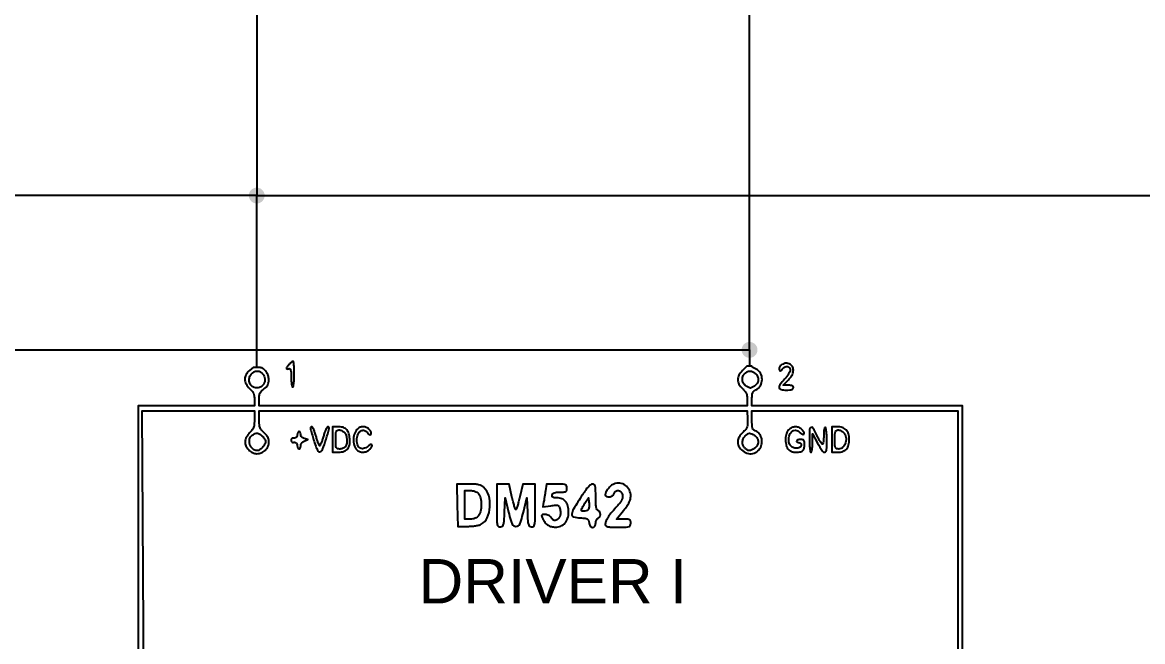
# Model space of a CAD drawing. Header units: millimetres. Extents: x 42961 to 43381, y 28224 to 28521.
# Drawn here: x 43285.1 to 43348.2, y 28359.6 to 28394.5 of the extents above; entities that cross this region are included whole.
import ezdxf

# ---------------------------------------------------------------- set-up
doc = ezdxf.new("R2010")
doc.units = ezdxf.units.MM
doc.layers.add('PDF_Rellenos sólidos', color=1, linetype='Continuous')
doc.styles.get("Standard").update_dxf_attribs({"font": 'arial.ttf'})

msp = doc.modelspace()

# ---------------------------------------------------------------- hatches: boundary and pattern name
at = {"layer": 'PDF_Rellenos sólidos', "true_color": 0x800000, "transparency": 33554559}
msp.add_hatch(color=16, dxfattribs=at).paths.add_polyline_path([(43298.714, 28384.77, 0.414668), (43298.268, 28385.216), (43298.268, 28385.216, 0.414668), (43297.821, 28384.77), (43297.821, 28384.77, 0.414668), (43298.268, 28384.324), (43298.268, 28384.324, 0.414668)])
at = {"layer": 'PDF_Rellenos sólidos', "transparency": 33554559}
msp.add_hatch(color=0, dxfattribs=at).paths.add_polyline_path([(43326.47, 28376.078, 0.414668), (43326.024, 28376.525), (43326.024, 28376.525, 0.414668), (43325.577, 28376.078), (43325.577, 28376.078, 0.414668), (43326.024, 28375.632), (43326.024, 28375.632, 0.414668)])

# ---------------------------------------------------------------- linework, layer by layer
at = {"color": 1}
for p, q in [((43298.268, 28403.344), (43298.268, 28384.77)), ((43298.268, 28384.77), (43039.802, 28384.77)), ((43298.268, 28375.1), (43298.268, 28384.77)), ((43298.268, 28384.77), (43357.4, 28384.77))]:
    msp.add_line(p, q, dxfattribs=at)
for p, q in [((43326.024, 28376.078), (43326.024, 28397.215)), ((43067.696, 28376.078), (43326.024, 28376.078)), ((43326.024, 28376.078), (43326.024, 28375.173)), ((43298.077, 28375.1), (43298.458, 28375.1)), ((43325.886, 28375.173), (43326.161, 28375.173))]:
    msp.add_line(p, q)
for points in [[(43298.077, 28375.1), (43297.869, 28374.925, 0.084536), (43297.666, 28374.686, 0.134286), (43297.596, 28374.428, 0.129644), (43297.666, 28374.164, 0.07608), (43297.869, 28373.906, -0.033131), (43298.004, 28373.762, -0.069335), (43298.084, 28373.631, -0.069397), (43298.125, 28373.483, -0.033242), (43298.139, 28373.286), (43298.139, 28372.918), (43294.86, 28372.918), (43291.582, 28372.918), (43291.583, 28347.157)], [(43325.886, 28375.173), (43325.621, 28374.908, 0.066978), (43325.423, 28374.648, 0.1302), (43325.357, 28374.398, 0.133545), (43325.423, 28374.153, 0.072225), (43325.621, 28373.906, -0.033131), (43325.756, 28373.762, -0.069335), (43325.836, 28373.631, -0.069397), (43325.877, 28373.483, -0.033242), (43325.89, 28373.286), (43325.89, 28372.918), (43312.149, 28372.918), (43298.408, 28372.918), (43298.408, 28373.305, -0.026538), (43298.419, 28373.519, -0.081312), (43298.458, 28373.658, -0.089495), (43298.536, 28373.77, -0.036633), (43298.677, 28373.892, 0.036256), (43298.81, 28374.006, 0.07611), (43298.891, 28374.115, 0.079301), (43298.933, 28374.24, 0.042226), (43298.947, 28374.403, 0.08336), (43298.909, 28374.628, 0.064383), (43298.798, 28374.851, 0.069973), (43298.649, 28375.018, 0.177198), (43298.498, 28375.074, -0.302029), (43298.458, 28375.1, -0.00127)], [(43338.015, 28351.543), (43338.015, 28362.231), (43338.015, 28372.918), (43332.087, 28372.918), (43326.16, 28372.918), (43326.16, 28373.324, -0.019123), (43326.168, 28373.547, -0.083568), (43326.2, 28373.675, -0.121394), (43326.265, 28373.76, -0.062602), (43326.38, 28373.831, 0.155866), (43326.634, 28374.062, 0.130361), (43326.73, 28374.415, 0.131106), (43326.639, 28374.768, 0.158323), (43326.387, 28374.999), (43326.162, 28375.102), (43326.161, 28375.173)], [(43291.911, 28354.834, 0.000386), (43291.886, 28360.457), (43291.825, 28372.649), (43294.982, 28372.649), (43298.139, 28372.649), (43298.139, 28372.162, -0.01903), (43298.128, 28371.886, -0.066609), (43298.091, 28371.713, -0.078121), (43298.014, 28371.57, -0.03286), (43297.869, 28371.405, 0.066673), (43297.68, 28371.158, 0.117579), (43297.608, 28370.913, 0.126256), (43297.657, 28370.674, 0.083687), (43297.82, 28370.444, 0.084831), (43298.038, 28370.29, 0.105261), (43298.279, 28370.232, 0.106723), (43298.52, 28370.277, 0.089309), (43298.739, 28370.419, 0.10196), (43298.904, 28370.653, 0.118413), (43298.951, 28370.921, 0.113931), (43298.872, 28371.189, 0.089296), (43298.677, 28371.423, -0.036438), (43298.529, 28371.567, -0.092878), (43298.453, 28371.695, -0.072606), (43298.417, 28371.86, -0.01631), (43298.408, 28372.149), (43298.408, 28372.649), (43312.144, 28372.649), (43325.881, 28372.649), (43325.908, 28372.177, -0.018282), (43325.914, 28371.897, -0.080787), (43325.885, 28371.736, -0.090436), (43325.808, 28371.6, -0.026158), (43325.643, 28371.424, 0.063299), (43325.439, 28371.17, 0.120019), (43325.359, 28370.921, 0.131486), (43325.405, 28370.679, 0.084004), (43325.572, 28370.444, 0.113078), (43325.874, 28370.255, 0.136451), (43326.207, 28370.234, 0.139087), (43326.499, 28370.387, 0.11934), (43326.687, 28370.679, 0.095971), (43326.724, 28370.933, 0.085609), (43326.666, 28371.193, 0.090771), (43326.53, 28371.406, 0.128827), (43326.34, 28371.526, -0.112701), (43326.247, 28371.581, -0.130118), (43326.192, 28371.669, -0.063565), (43326.166, 28371.821, -0.010769), (43326.16, 28372.116), (43326.16, 28372.649), (43331.952, 28372.649), (43337.745, 28372.649), (43337.745, 28361.871), (43337.745, 28351.094)]]:
    msp.add_lwpolyline(points, format="xyb")
for points in [[(43300.092, 28375.263, 0.029178), (43299.976, 28375.131, 0.143717), (43299.94, 28375.04, 0.427221), (43299.975, 28375.001, 0.103625), (43300.069, 28375.016, -0.228754), (43300.135, 28375.011, -0.193975), (43300.178, 28374.955, -0.05944), (43300.199, 28374.818, -0.008451), (43300.204, 28374.532, 0.015524), (43300.211, 28374.325, 0.025983), (43300.23, 28374.152, 0.024203), (43300.259, 28374.023, 0.339177), (43300.294, 28373.996, 0.358912), (43300.331, 28374.027, 0.01702), (43300.359, 28374.198, 0.020476), (43300.378, 28374.427, 0.010616), (43300.384, 28374.714, 0.008797), (43300.379, 28374.99, 0.014747), (43300.364, 28375.22, 0.008472), (43300.343, 28375.406, 0.399939), (43300.316, 28375.428, 0.117913), (43300.281, 28375.416, 0.021086), (43300.223, 28375.377, 0.021743), (43300.157, 28375.324, 0.018123)], [(43327.844, 28375.246, 0.055942), (43327.783, 28375.201, 0.050884), (43327.733, 28375.143, 0.054217), (43327.698, 28375.081, 0.100292), (43327.686, 28375.024, 0.083831), (43327.702, 28374.93, 0.342828), (43327.748, 28374.9, 0.18138), (43327.818, 28374.933, 0.034233), (43327.911, 28375.043, -0.147038), (43328.024, 28375.129, -0.158345), (43328.162, 28375.135, -0.165931), (43328.272, 28375.059, -0.161471), (43328.315, 28374.93, -0.118689), (43328.296, 28374.851, -0.022847), (43328.223, 28374.723, -0.023163), (43328.121, 28374.577, -0.019542), (43328.001, 28374.433, 0.021853), (43327.737, 28374.115, 0.200601), (43327.694, 28373.944, 0.320917), (43327.79, 28373.844, 0.046052), (43328.091, 28373.816, 0.016668), (43328.286, 28373.823, 0.063857), (43328.405, 28373.846, 0.12648), (43328.47, 28373.888, 0.188641), (43328.495, 28373.951, 0.156845), (43328.476, 28374.01, 0.128116), (43328.424, 28374.053, 0.079908), (43328.336, 28374.078, 0.02997), (43328.208, 28374.086), (43327.921, 28374.086), (43328.208, 28374.382, 0.059425), (43328.402, 28374.637, 0.100981), (43328.489, 28374.89, 0.138599), (43328.458, 28375.103, 0.16608), (43328.321, 28375.25, 0.02898), (43328.179, 28375.316, 0.096286), (43328.078, 28375.335, 0.098711), (43327.979, 28375.314, 0.031359)], [(43298.643, 28374.666, -0.156503), (43298.726, 28374.365, -0.171828), (43298.614, 28374.086, -0.175681), (43298.353, 28373.943, -0.162654), (43298.052, 28373.994, -0.150278), (43297.904, 28374.143, -0.113261), (43297.845, 28374.368, -0.108608), (43297.889, 28374.603, -0.128982), (43298.027, 28374.782, -0.083369), (43298.195, 28374.872, -0.128181), (43298.359, 28374.883, -0.124957), (43298.511, 28374.813, -0.077016)], [(43326.355, 28374.745, -0.105264), (43326.479, 28374.573, -0.125679), (43326.512, 28374.375, -0.12476), (43326.447, 28374.185, -0.102837), (43326.294, 28374.033, -0.024542), (43326.157, 28373.952, -0.121059), (43326.07, 28373.93, -0.121059), (43325.983, 28373.952, -0.024542), (43325.845, 28374.033, -0.10464), (43325.696, 28374.183, -0.115118), (43325.627, 28374.376, -0.116628), (43325.65, 28374.578, -0.109496), (43325.762, 28374.753, -0.081006), (43325.902, 28374.854, -0.119245), (43326.049, 28374.887, -0.113189), (43326.201, 28374.85, -0.068122)], [(43298.588, 28371.212, -0.033666), (43298.656, 28371.133, -0.032922), (43298.714, 28371.045, -0.034745), (43298.755, 28370.962, -0.095343), (43298.767, 28370.897, -0.146868), (43298.726, 28370.759, -0.046137), (43298.589, 28370.588, -0.045999), (43298.424, 28370.446, -0.156051), (43298.29, 28370.403, -0.18424), (43298.042, 28370.498, -0.133154), (43297.879, 28370.749, -0.132774), (43297.864, 28371.049, -0.182983), (43298.01, 28371.272, -0.057513), (43298.168, 28371.362, -0.127089), (43298.304, 28371.382, -0.121178), (43298.438, 28371.334, -0.049782)], [(43300.547, 28371.279, -0.05463), (43300.525, 28371.192, -0.114034), (43300.486, 28371.134, -0.136537), (43300.432, 28371.105, -0.095489), (43300.361, 28371.103, 0.07752), (43300.297, 28371.104, 0.124013), (43300.247, 28371.084, 0.134741), (43300.215, 28371.043, 0.099935), (43300.204, 28370.987, 0.099935), (43300.215, 28370.931, 0.134741), (43300.247, 28370.891, 0.124013), (43300.297, 28370.87, 0.07752), (43300.361, 28370.871, -0.095489), (43300.432, 28370.869, -0.136537), (43300.486, 28370.84, -0.114034), (43300.525, 28370.782, -0.05463), (43300.547, 28370.695, 0.065928), (43300.588, 28370.55, 0.273219), (43300.659, 28370.498, 0.353012), (43300.721, 28370.539, 0.07839), (43300.743, 28370.676, -0.093249), (43300.758, 28370.754, -0.070074), (43300.8, 28370.83, -0.066325), (43300.865, 28370.895, -0.066907), (43300.945, 28370.941), (43301.147, 28371.023), (43300.945, 28371.083, -0.067128), (43300.865, 28371.119, -0.072989), (43300.8, 28371.174, -0.078959), (43300.758, 28371.241, -0.102252), (43300.743, 28371.312, 0.086744), (43300.721, 28371.44, 0.362558), (43300.658, 28371.477, 0.253566), (43300.587, 28371.421, 0.067553)], [(43301.305, 28371.593, 0.004337), (43301.498, 28370.932, 0.022624), (43301.624, 28370.574, 0.039482), (43301.723, 28370.374, 0.315165), (43301.812, 28370.334, 0.256783), (43301.966, 28370.462, 0.015024), (43302.179, 28371.056, 0.015046), (43302.352, 28371.648, 0.490748), (43302.273, 28371.751, 0.272856), (43302.23, 28371.725, 0.018211), (43302.162, 28371.592, 0.022204), (43302.091, 28371.418, 0.014464), (43302.024, 28371.212, -0.008416), (43301.96, 28371.005, -0.013414), (43301.897, 28370.831, -0.007231), (43301.839, 28370.69, -0.30015), (43301.813, 28370.673, -0.305026), (43301.787, 28370.69, -0.007364), (43301.732, 28370.831, -0.013575), (43301.672, 28371.005, -0.008497), (43301.611, 28371.212, 0.016127), (43301.546, 28371.418, 0.024577), (43301.475, 28371.592, 0.021646), (43301.408, 28371.724, 0.26877), (43301.361, 28371.751, 0.177663), (43301.326, 28371.738, 0.132668), (43301.303, 28371.704, 0.095674), (43301.296, 28371.654, 0.058385)], [(43302.539, 28371.032), (43302.539, 28370.314), (43302.896, 28370.314, 0.089563), (43303.198, 28370.368, 0.147205), (43303.402, 28370.523, 0.129408), (43303.503, 28370.783, 0.061938), (43303.5, 28371.143, 0.056844), (43303.429, 28371.424, 0.117761), (43303.303, 28371.61, 0.122195), (43303.11, 28371.716, 0.063856), (43302.836, 28371.751), (43302.539, 28371.751)], [(43303.206, 28371.43, -0.129336), (43303.304, 28371.263, -0.057735), (43303.343, 28371.011, -0.05807), (43303.324, 28370.76, -0.1495), (43303.24, 28370.601, -0.075503), (43303.184, 28370.56, -0.038434), (43303.103, 28370.525, -0.037078), (43303.012, 28370.501, -0.045545), (43302.925, 28370.493, -0.090335), (43302.81, 28370.514, -0.214287), (43302.75, 28370.574, -0.084003), (43302.724, 28370.704, -0.007708), (43302.719, 28371.032, -0.00868), (43302.724, 28371.339, -0.06918), (43302.749, 28371.479, -0.180483), (43302.801, 28371.546, -0.137241), (43302.892, 28371.571, -0.066533), (43302.969, 28371.561, -0.039086), (43303.056, 28371.53, -0.038394), (43303.14, 28371.484, -0.052522)], [(43304.012, 28371.682, 0.133139), (43303.827, 28371.469, 0.07814), (43303.727, 28371.145, 0.076195), (43303.731, 28370.796, 0.11235), (43303.847, 28370.513, 0.125725), (43304.011, 28370.372, 0.109266), (43304.232, 28370.317, 0.105564), (43304.462, 28370.361, 0.110119), (43304.65, 28370.494, 0.05132), (43304.757, 28370.64, 0.31123), (43304.751, 28370.728, 0.366865), (43304.672, 28370.744, 0.055917), (43304.531, 28370.642, -0.135726), (43304.277, 28370.515, -0.23268), (43304.053, 28370.575, -0.176317), (43303.921, 28370.815, -0.085119), (43303.926, 28371.171, -0.090165), (43304.012, 28371.395, -0.145252), (43304.162, 28371.531, -0.190194), (43304.332, 28371.544, -0.160435), (43304.48, 28371.438, 0.071439), (43304.598, 28371.317, 0.321417), (43304.692, 28371.314, 0.337005), (43304.721, 28371.4, 0.073081), (43304.646, 28371.549, 0.100152), (43304.519, 28371.67, 0.088711), (43304.349, 28371.738, 0.090315), (43304.169, 28371.743, 0.109191)], [(43326.319, 28371.252, -0.113622), (43326.461, 28371.094, -0.127494), (43326.512, 28370.897, -0.127494), (43326.461, 28370.701, -0.113622), (43326.319, 28370.543, -0.039632), (43326.147, 28370.442, -0.114228), (43326.013, 28370.411, -0.133388), (43325.891, 28370.444, -0.063235), (43325.762, 28370.545, -0.10024), (43325.661, 28370.697, -0.099518), (43325.627, 28370.877, -0.095846), (43325.665, 28371.062, -0.085798), (43325.769, 28371.227, -0.054337), (43325.899, 28371.343, -0.144416), (43326.015, 28371.383, -0.126875), (43326.145, 28371.355, -0.037671)], [(43328.225, 28371.571, 0.120889), (43328.099, 28371.362, 0.066738), (43328.048, 28371.067, 0.065138), (43328.077, 28370.759, 0.097419), (43328.185, 28370.513, 0.061584), (43328.262, 28370.429, 0.062001), (43328.356, 28370.366, 0.060882), (43328.464, 28370.327, 0.055769), (43328.582, 28370.314, 0.033276), (43328.858, 28370.332, 0.130673), (43329.015, 28370.397, 0.167029), (43329.097, 28370.52, 0.064085), (43329.123, 28370.727, 0.022931), (43329.116, 28370.897, 0.136666), (43329.084, 28370.979, 0.186049), (43329.021, 28371.02, 0.050044), (43328.899, 28371.032, 0.038131), (43328.813, 28371.026, 0.057076), (43328.74, 28371.006, 0.074992), (43328.691, 28370.977, 0.226478), (43328.674, 28370.942, 0.154938), (43328.685, 28370.908, 0.097747), (43328.716, 28370.879, 0.080104), (43328.762, 28370.859, 0.06169), (43328.816, 28370.853, -0.099527), (43328.871, 28370.841, -0.140654), (43328.91, 28370.81, -0.127566), (43328.929, 28370.76, -0.074582), (43328.927, 28370.695, -0.111601), (43328.896, 28370.626, -0.112544), (43328.839, 28370.576, -0.08406), (43328.751, 28370.547, -0.038078), (43328.63, 28370.538, -0.142285), (43328.423, 28370.598, -0.140962), (43328.279, 28370.76, -0.11665), (43328.227, 28371.002, -0.07991), (43328.277, 28371.278, -0.090525), (43328.378, 28371.456, -0.155666), (43328.521, 28371.546, -0.156745), (43328.689, 28371.536, -0.092121), (43328.861, 28371.43, 0.052207), (43329.007, 28371.323, 0.353643), (43329.09, 28371.336, 0.329288), (43329.098, 28371.422, 0.050343), (43328.989, 28371.57, 0.099172), (43328.817, 28371.698, 0.110223), (43328.615, 28371.743, 0.107314), (43328.409, 28371.699, 0.089865)], [(43329.393, 28371.04, 0.010478), (43329.399, 28370.749, 0.020296), (43329.418, 28370.518, 0.016788), (43329.445, 28370.344, 0.359532), (43329.483, 28370.314, 0.335314), (43329.518, 28370.34, 0.025001), (43329.547, 28370.465, 0.026666), (43329.567, 28370.632, 0.016354), (43329.575, 28370.83), (43329.577, 28371.346), (43329.857, 28370.83, 0.016804), (43330.124, 28370.376, 0.333865), (43330.266, 28370.322, 0.316124), (43330.364, 28370.444, 0.015908), (43330.381, 28370.982, 0.012539), (43330.374, 28371.242, 0.018327), (43330.354, 28371.47, 0.014001), (43330.326, 28371.654, 0.21256), (43330.291, 28371.706, 0.439638), (43330.254, 28371.695, 0.067066), (43330.225, 28371.613, 0.036506), (43330.207, 28371.468, 0.013434), (43330.201, 28371.262, -0.012677), (43330.196, 28371.071, -0.021172), (43330.181, 28370.911, -0.016728), (43330.16, 28370.788, -0.376088), (43330.134, 28370.767, -0.225384), (43330.098, 28370.788, -0.010577), (43330.018, 28370.907, -0.015714), (43329.928, 28371.057, -0.010475), (43329.834, 28371.234, 0.013236), (43329.595, 28371.678, 0.3841), (43329.482, 28371.715, 0.286192), (43329.404, 28371.601, 0.010039)], [(43330.65, 28371.032), (43330.65, 28370.314), (43331.004, 28370.314, 0.082629), (43331.284, 28370.36, 0.133735), (43331.483, 28370.495, 0.119478), (43331.6, 28370.724, 0.058463), (43331.638, 28371.052, 0.077548), (43331.593, 28371.344, 0.114918), (43331.46, 28371.566, 0.117665), (43331.246, 28371.703, 0.08396), (43330.965, 28371.751), (43330.65, 28371.751)], [(43331.317, 28371.43, -0.152978), (43331.452, 28371.173, -0.114266), (43331.436, 28370.851, -0.125547), (43331.285, 28370.591, -0.201234), (43331.051, 28370.493, -0.075608), (43330.925, 28370.513, -0.223398), (43330.862, 28370.57, -0.090289), (43330.835, 28370.696, -0.007401), (43330.83, 28371.032, -0.00868), (43330.835, 28371.339, -0.06918), (43330.86, 28371.479, -0.180483), (43330.912, 28371.546, -0.137241), (43331.003, 28371.571, -0.066533), (43331.08, 28371.561, -0.039086), (43331.167, 28371.53, -0.038394), (43331.251, 28371.484, -0.052522)], [(43309.564, 28367.327), (43309.589, 28366.137), (43310.138, 28366.138, 0.019728), (43310.364, 28366.147, 0.019149), (43310.592, 28366.174, 0.019464), (43310.79, 28366.213, 0.064447), (43310.914, 28366.26, 0.167319), (43311.252, 28366.625, 0.088437), (43311.401, 28367.232, 0.085272), (43311.332, 28367.875, 0.13683), (43311.046, 28368.342, 0.073799), (43310.919, 28368.43, 0.062926), (43310.764, 28368.483, 0.040049), (43310.546, 28368.51, 0.010971), (43310.199, 28368.517), (43309.539, 28368.517)], [(43310.753, 28367.982, -0.074037), (43310.824, 28367.876, -0.048467), (43310.874, 28367.738, -0.03942), (43310.903, 28367.564, -0.022163), (43310.912, 28367.35, -0.048624), (43310.877, 28366.983, -0.115191), (43310.765, 28366.735, -0.141013), (43310.571, 28366.592, -0.089577), (43310.294, 28366.542), (43309.994, 28366.542), (43309.994, 28367.35), (43309.994, 28368.158), (43310.294, 28368.158, -0.044361), (43310.429, 28368.146, -0.047018), (43310.556, 28368.111, -0.049954), (43310.668, 28368.055, -0.067683)], [(43311.79, 28367.299, 0.002097), (43311.793, 28366.49, 0.039976), (43311.815, 28366.238, 0.194335), (43311.878, 28366.138, 0.196445), (43311.992, 28366.109, 0.132229), (43312.105, 28366.157, 0.159425), (43312.169, 28366.253, 0.053578), (43312.201, 28366.448, 0.00479), (43312.225, 28366.946), (43312.256, 28367.754), (43312.451, 28366.946, 0.005545), (43312.575, 28366.46, 0.054065), (43312.651, 28366.262, 0.14754), (43312.739, 28366.171, 0.128016), (43312.868, 28366.137, 0.128016), (43312.996, 28366.171, 0.14754), (43313.084, 28366.262, 0.054065), (43313.161, 28366.46, 0.005545), (43313.284, 28366.946), (43313.479, 28367.754), (43313.51, 28366.946, 0.00479), (43313.534, 28366.448, 0.053578), (43313.566, 28366.253, 0.159425), (43313.63, 28366.157, 0.132229), (43313.743, 28366.109, 0.196445), (43313.858, 28366.138, 0.194335), (43313.92, 28366.238, 0.039976), (43313.942, 28366.49, 0.002097), (43313.945, 28367.299), (43313.945, 28368.517), (43313.602, 28368.517), (43313.258, 28368.517), (43313.087, 28367.799, -0.006675), (43313.017, 28367.523, -0.010815), (43312.95, 28367.291, -0.004721), (43312.887, 28367.099, -0.322552), (43312.861, 28367.08, -0.324993), (43312.835, 28367.099, -0.004761), (43312.775, 28367.291, -0.010873), (43312.71, 28367.523, -0.006705), (43312.643, 28367.799), (43312.479, 28368.517), (43312.134, 28368.517), (43311.79, 28368.517)], [(43314.532, 28368.136, -0.002298), (43314.506, 28367.971, -0.00176), (43314.477, 28367.791, -0.001779), (43314.448, 28367.622, -0.004214), (43314.425, 28367.497), (43314.376, 28367.241), (43314.83, 28367.303, -0.009528), (43315.114, 28367.337, -0.102082), (43315.228, 28367.325, -0.200968), (43315.294, 28367.269, -0.055867), (43315.342, 28367.14, -0.044191), (43315.376, 28366.925, -0.082913), (43315.359, 28366.749, -0.100211), (43315.29, 28366.611, -0.09244), (43315.172, 28366.506, -0.056662), (43315.081, 28366.465, -0.161712), (43315.012, 28366.465, -0.130658), (43314.948, 28366.508, -0.031892), (43314.869, 28366.609, 0.061463), (43314.8, 28366.688, 0.051524), (43314.71, 28366.753, 0.053011), (43314.611, 28366.796, 0.077825), (43314.518, 28366.811, 0.029401), (43314.367, 28366.802, 0.282708), (43314.318, 28366.764, 0.19754), (43314.321, 28366.691, 0.015108), (43314.409, 28366.513, 0.052695), (43314.537, 28366.324, 0.081022), (43314.687, 28366.196, 0.081287), (43314.869, 28366.122, 0.053389), (43315.094, 28366.095, 0.10097), (43315.392, 28366.153, 0.114413), (43315.629, 28366.322, 0.105535), (43315.779, 28366.59, 0.075562), (43315.831, 28366.932, 0.059167), (43315.79, 28367.281, 0.109691), (43315.665, 28367.536, 0.127832), (43315.459, 28367.691, 0.097511), (43315.182, 28367.745, -0.018183), (43315.017, 28367.751, -0.117006), (43314.938, 28367.776, -0.233249), (43314.906, 28367.825, -0.093102), (43314.912, 28367.907, -0.121959), (43314.954, 28367.984, -0.119178), (43315.028, 28368.034, -0.070017), (43315.15, 28368.061, -0.018875), (43315.348, 28368.068, 0.013387), (43315.581, 28368.075, 0.11672), (43315.68, 28368.104, 0.20847), (43315.727, 28368.167, 0.057656), (43315.742, 28368.293, 0.07702), (43315.721, 28368.422, 0.226657), (43315.661, 28368.486, 0.086634), (43315.53, 28368.513, 0.006522), (43315.166, 28368.517), (43314.59, 28368.517)], [(43316.609, 28367.911, 0.005991), (43316.107, 28367.107, 0.112609), (43316.013, 28366.826, 0.359649), (43316.113, 28366.678, 0.057485), (43316.482, 28366.614, -0.011259), (43316.768, 28366.591, -0.100087), (43316.887, 28366.553, -0.183206), (43316.949, 28366.481, -0.057535), (43316.982, 28366.339, 0.120203), (43317.051, 28366.154, 0.235597), (43317.185, 28366.078, 0.275454), (43317.309, 28366.143, 0.137826), (43317.358, 28366.32, -0.055002), (43317.368, 28366.411, -0.057561), (43317.398, 28366.496, -0.06413), (43317.441, 28366.562, -0.125259), (43317.493, 28366.599, 0.17019), (43317.588, 28366.68, 0.133304), (43317.624, 28366.811, 0.133304), (43317.588, 28366.942, 0.17019), (43317.493, 28367.023, -0.196231), (43317.427, 28367.085, -0.064281), (43317.386, 28367.215, -0.034962), (43317.364, 28367.432, -0.008188), (43317.358, 28367.796, 0.005304), (43317.354, 28368.23, 0.055961), (43317.33, 28368.405, 0.177311), (43317.275, 28368.486, 0.157283), (43317.178, 28368.517, 0.159378), (43317.075, 28368.484, 0.046318), (43316.947, 28368.371, 0.033041), (43316.795, 28368.186, 0.012864)], [(43318.378, 28368.52, 0.08298), (43318.219, 28368.421, 0.044227), (43318.058, 28368.251, 0.044258), (43317.935, 28368.064, 0.124068), (43317.897, 28367.914, 0.30464), (43317.961, 28367.818, 0.132904), (43318.12, 28367.798, 0.103218), (43318.298, 28367.862, 0.179774), (43318.393, 28367.984, -0.169142), (43318.495, 28368.121, -0.210765), (43318.65, 28368.149, -0.177059), (43318.797, 28368.051, -0.130085), (43318.868, 28367.869, -0.086391), (43318.86, 28367.728, -0.067944), (43318.805, 28367.584, -0.046026), (43318.692, 28367.417, -0.015482), (43318.499, 28367.195, 0.013723), (43318.22, 28366.877, 0.033281), (43318.037, 28366.624, 0.046002), (43317.931, 28366.414, 0.094125), (43317.897, 28366.233, 0.243751), (43317.934, 28366.162, 0.105683), (43318.034, 28366.119, 0.041637), (43318.23, 28366.098, 0.006706), (43318.615, 28366.093, 0.004478), (43319.083, 28366.097, 0.071364), (43319.24, 28366.122, 0.227396), (43319.309, 28366.187, 0.093656), (43319.334, 28366.317, 0.058762), (43319.319, 28366.443, 0.210531), (43319.271, 28366.507, 0.114365), (43319.17, 28366.535, 0.012634), (43318.929, 28366.542), (43318.524, 28366.542), (43318.929, 28367.039, 0.015495), (43319.123, 28367.292, 0.037994), (43319.244, 28367.493, 0.051219), (43319.311, 28367.667, 0.066336), (43319.334, 28367.837, 0.1141), (43319.254, 28368.184, 0.124673), (43319.031, 28368.448, 0.128652), (43318.715, 28368.568, 0.125809)], [(43316.963, 28367.118, -0.195608), (43316.889, 28367.038, -0.07215), (43316.738, 28366.993, -0.086782), (43316.599, 28366.997, -0.357436), (43316.55, 28367.058, -0.110892), (43316.56, 28367.099, -0.009191), (43316.609, 28367.198, -0.011923), (43316.674, 28367.314, -0.008912), (43316.751, 28367.44), (43316.951, 28367.754), (43316.981, 28367.499, -0.021874), (43316.99, 28367.393, -0.020005), (43316.989, 28367.282, -0.020466), (43316.98, 28367.184, -0.05944)]]:
    msp.add_lwpolyline(points, format="xyb", close=True)

# ---------------------------------------------------------------- texts
at = {"insert": (43301.557, 28372.633), "char_height": 2.5, "attachment_point": 1}
msp.add_mtext_dynamic_manual_height_columns('\\P\\P      DRIVER I', width=25.26335, gutter_width=12.5, heights=[16.594], dxfattribs=at)

doc.saveas('drawing.dxf')
